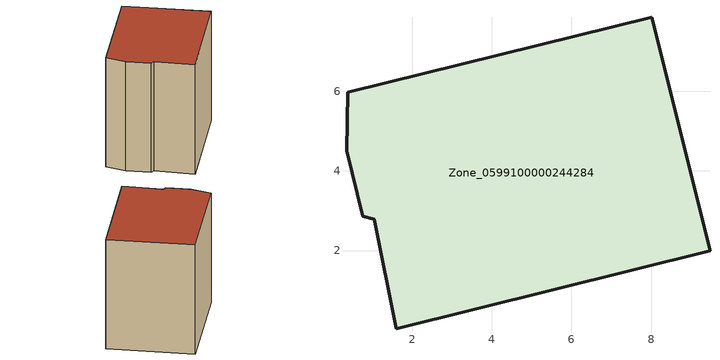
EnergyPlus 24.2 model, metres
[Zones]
Zone_0599100000244284
 floor ground (C_G): 0.38,5.98 8.01,7.87 9.48,1.99 1.6,0.03 1.04,2.78 0.76,2.87 0.35,4.51 z0
 wall outside (C_F): 8.01,7.87 0.38,5.98 0.35,4.51 0.76,2.87 1.04,2.78 1.6,0.03 9.48,1.99 8.01,7.87 z0:8.16
 roof outside (C_R): 1.04,2.78 1.6,0.03 9.48,1.99 8.01,7.87 0.38,5.98 0.35,4.51 0.76,2.87 z8.16
[BUILDING]
Pand.0599100000244284: North Axis=0; Terrain=City; Loads Convergence Tolerance Value=0.04; Temperature Convergence Tolerance Value=0.4; Solar Distribution=FullExterior; Maximum Number of Warmup Days=25; Minimum Number of Warmup Days=1
[Site:Location]
Rotterdam.The.Hague.AP_ZH_NLD Design_Conditions: Latitude=51.96; Longitude=4.45; Time Zone=1; Elevation=-4.5
[SITE:GROUNDTEMPERATURE:BUILDINGSURFACE]
18, 18, 18, 18, 18, 18, 18, 18, 18, 18, 18, 18
[MATERIAL] Thermal Absorptance=0.9; Solar Absorptance=0.7; Visible Absorptance=0.7
Name | Roughness | Thickness | Conductivity | Density | Specific Heat
G.TI.1965-1974 | MediumSmooth | 0.15 | 0.882353 | 540 | 1210
F.TI.1965-1974 | Rough | 0.3 | 0.697674 | 1920 | 840
R.TI.1965-1974 | MediumRough | 0.2 | 0.232558 | 1500 | 1000
[CONSTRUCTION]
C_G: G.TI.1965-1974
C_F: F.TI.1965-1974
C_R: R.TI.1965-1974
[ZONE]
Zone_0599100000244284: Type=1; Multiplier=1; Ceiling Height=Autocalculate; Volume=Autocalculate; Floor Area=autocalculate; Part of Total Floor Area=Yes
[ZONEINFILTRATION:DESIGNFLOWRATE]
Infil_Zone_0599100000244284: Zone or ZoneList or Space or SpaceList=Zone_0599100000244284; Schedule=AlwaysOn; Design Flow Rate Calculation Method=Flow/Area; Flow Rate per Floor Area=0.003; Constant Term Coefficient=1; Temperature Term Coefficient=0; Velocity Term Coefficient=0; Velocity Squared Term Coefficient=0
[HVACTEMPLATE:ZONE:IDEALLOADSAIRSYSTEM]
Zone_0599100000244284: Maximum Heating Supply Air Temperature=50; Minimum Cooling Supply Air Temperature=13; Maximum Heating Supply Air Humidity Ratio=0.0156; Minimum Cooling Supply Air Humidity Ratio=0.0077; Heating Limit=NoLimit; Cooling Limit=NoLimit; Dehumidification Control Type=ConstantSensibleHeatRatio; Cooling Sensible Heat Ratio=0.7; Dehumidification Setpoint=60; Humidification Control Type=None; Humidification Setpoint=30; Outdoor Air Method=None; Outdoor Air Flow Rate per Person=0.00944; Outdoor Air Flow Rate per Zone Floor Area=0; Outdoor Air Flow Rate per Zone=0; Demand Controlled Ventilation Type=None; Outdoor Air Economizer Type=NoEconomizer; Heat Recovery Type=None; Sensible Heat Recovery Effectiveness=0.7; Latent Heat Recovery Effectiveness=0.65
[ZONECONTROL:THERMOSTAT]
ThermostatControl_Zone_0599100000244284: Zone or ZoneList=Zone_0599100000244284; Control Type Schedule=DualSetpointControlType; Control 1=Thermostat_Zone_0599100000244284; Temperature Difference Between Cutout And Setpoint=0
[THERMOSTATSETPOINT:DUALSETPOINT]
Thermostat_Zone_0599100000244284: Heating Setpoint Temperature Schedule=HeatingSetpoint_Zone_0599100000244284; Cooling Setpoint Temperature Schedule=CoolingSetpoint_Zone_0599100000244284
[SCHEDULE:COMPACT]
HeatingSetpoint_Zone_0599100000244284: Through: 12/31, For: AllDays, Until: 24:00, 21
CoolingSetpoint_Zone_0599100000244284: Through: 12/31, For: AllDays, Until: 24:00, 24
DualSetpointControlType: Through: 12/31, For: AllDays, Until: 24:00, 4
AlwaysOn: Through: 12/31, For: AllDays, Until: 24:00, 1
